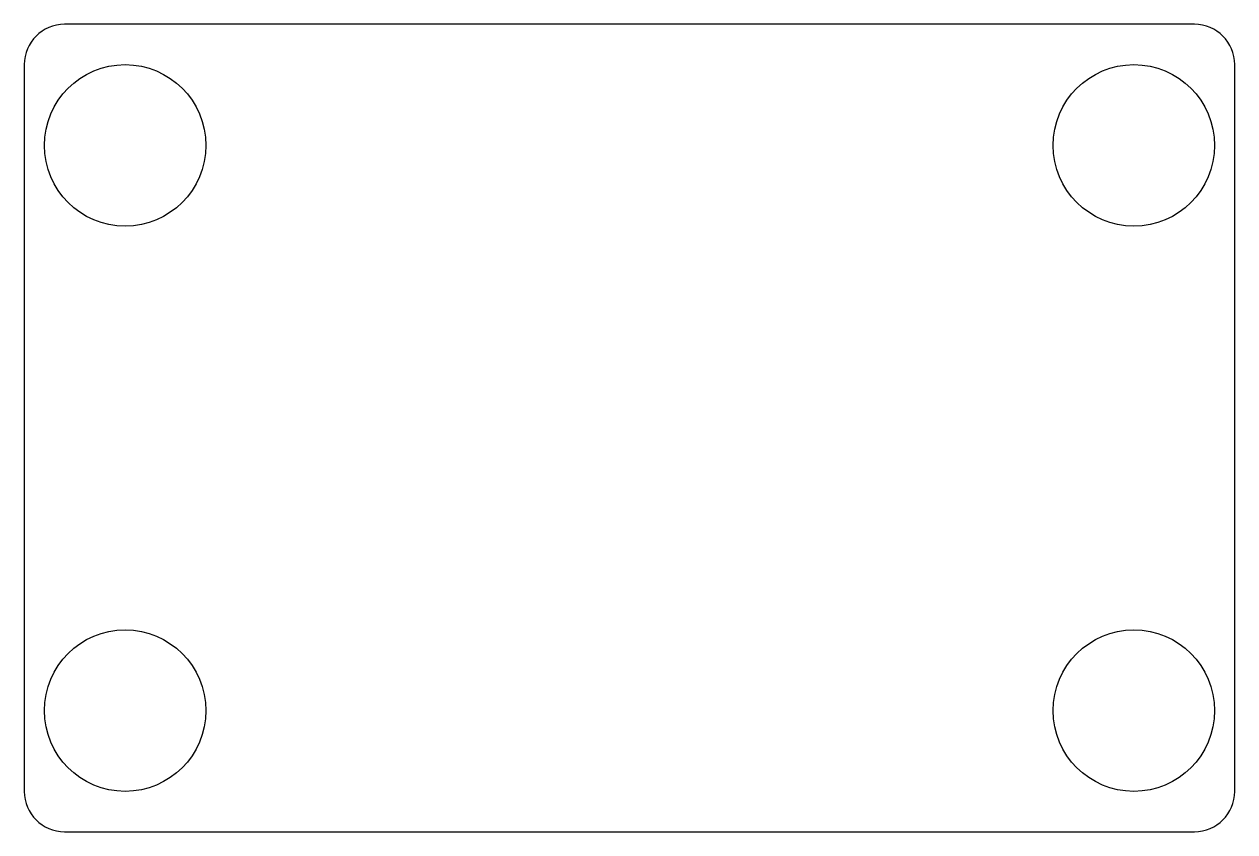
# Model space of a CAD drawing. Extents: x 0 to 30, y 1 to 21.
import ezdxf

# ---------------------------------------------------------------- set-up
doc = ezdxf.new("R2010")
doc.units = 0
doc.layers.add('Pocket004', color=7, linetype='CONTINUOUS')

msp = doc.modelspace()

# ---------------------------------------------------------------- linework, layer by layer
at = {"layer": 'Pocket004'}
for p, q in [((29, 21, -3), (1, 21, -3)), ((29, 21, -2), (1, 21, -2)), ((1, 21, -3), (1, 21, -2)), ((29, 21, -3), (1, 21, -3)), ((1, 21, -3), (1, 21, -2)), ((29, 21, -2), (1, 21, -2)), ((29, 21, -3), (29, 21, -2)), ((29, 21, -3), (29, 21, -2)), ((0, 20, -3), (0, 2, -3)), ((0, 20, -2), (0, 2, -2)), ((0, 20, -3), (0, 2, -3)), ((0, 20, -3), (0, 20, -2)), ((0, 20, -2), (0, 2, -2)), ((0, 20, -3), (0, 20, -2)), ((30, 2, -3), (30, 20, -3)), ((30, 2, -2), (30, 20, -2)), ((30, 2, -3), (30, 20, -3)), ((30, 20, -3), (30, 20, -2)), ((30, 2, -2), (30, 20, -2)), ((30, 20, -3), (30, 20, -2)), ((4.5, 18, -3), (4.5, 18, -2)), ((4.5, 18, -3), (4.5, 18, -2)), ((29.5, 18, -3), (29.5, 18, -2)), ((29.5, 18, -3), (29.5, 18, -2)), ((4.5, 4, -3), (4.5, 4, -2)), ((4.5, 4, -3), (4.5, 4, -2)), ((29.5, 4, -3), (29.5, 4, -2)), ((29.5, 4, -3), (29.5, 4, -2)), ((0, 2, -3), (0, 2, -2)), ((0, 2, -3), (0, 2, -2)), ((30, 2, -3), (30, 2, -2)), ((30, 2, -3), (30, 2, -2)), ((1, 1, -3), (29, 1, -3)), ((1, 1, -3), (1, 1, -2)), ((1, 1, -2), (29, 1, -2)), ((1, 1, -3), (29, 1, -3)), ((1, 1, -3), (1, 1, -2)), ((1, 1, -2), (29, 1, -2)), ((29, 1, -3), (29, 1, -2)), ((29, 1, -3), (29, 1, -2))]:
    msp.add_line(p, q, dxfattribs=at)
for centre in [(2.5, 18), (2.5, 18), (2.5, 18), (2.5, 18), (27.5, 18), (27.5, 18), (27.5, 18), (27.5, 18), (2.5, 4), (2.5, 4), (2.5, 4), (2.5, 4), (27.5, 4), (27.5, 4), (27.5, 4), (27.5, 4)]:
    msp.add_circle(centre, 2, dxfattribs=at)
for centre, start, end in [((1, 20, -3), 90, 180), ((1, 20, -2), 90, 180), ((1, 20, -3), 90, 180), ((1, 20, -2), 90, 180), ((29, 20, -3), 0, 90), ((29, 20, -2), 0, 90), ((29, 20, -3), 0, 90), ((29, 20, -2), 0, 90), ((1, 2, -3), 180, -90), ((1, 2, -3), 180, -90), ((1, 2, -2), 180, -90), ((1, 2, -2), 180, -90), ((29, 2, -3), -90, 0), ((29, 2, -3), -90, 0), ((29, 2, -2), -90, 0), ((29, 2, -2), -90, 0)]:
    msp.add_arc(centre, 1, start, end, dxfattribs=at)

doc.saveas('drawing.dxf')
